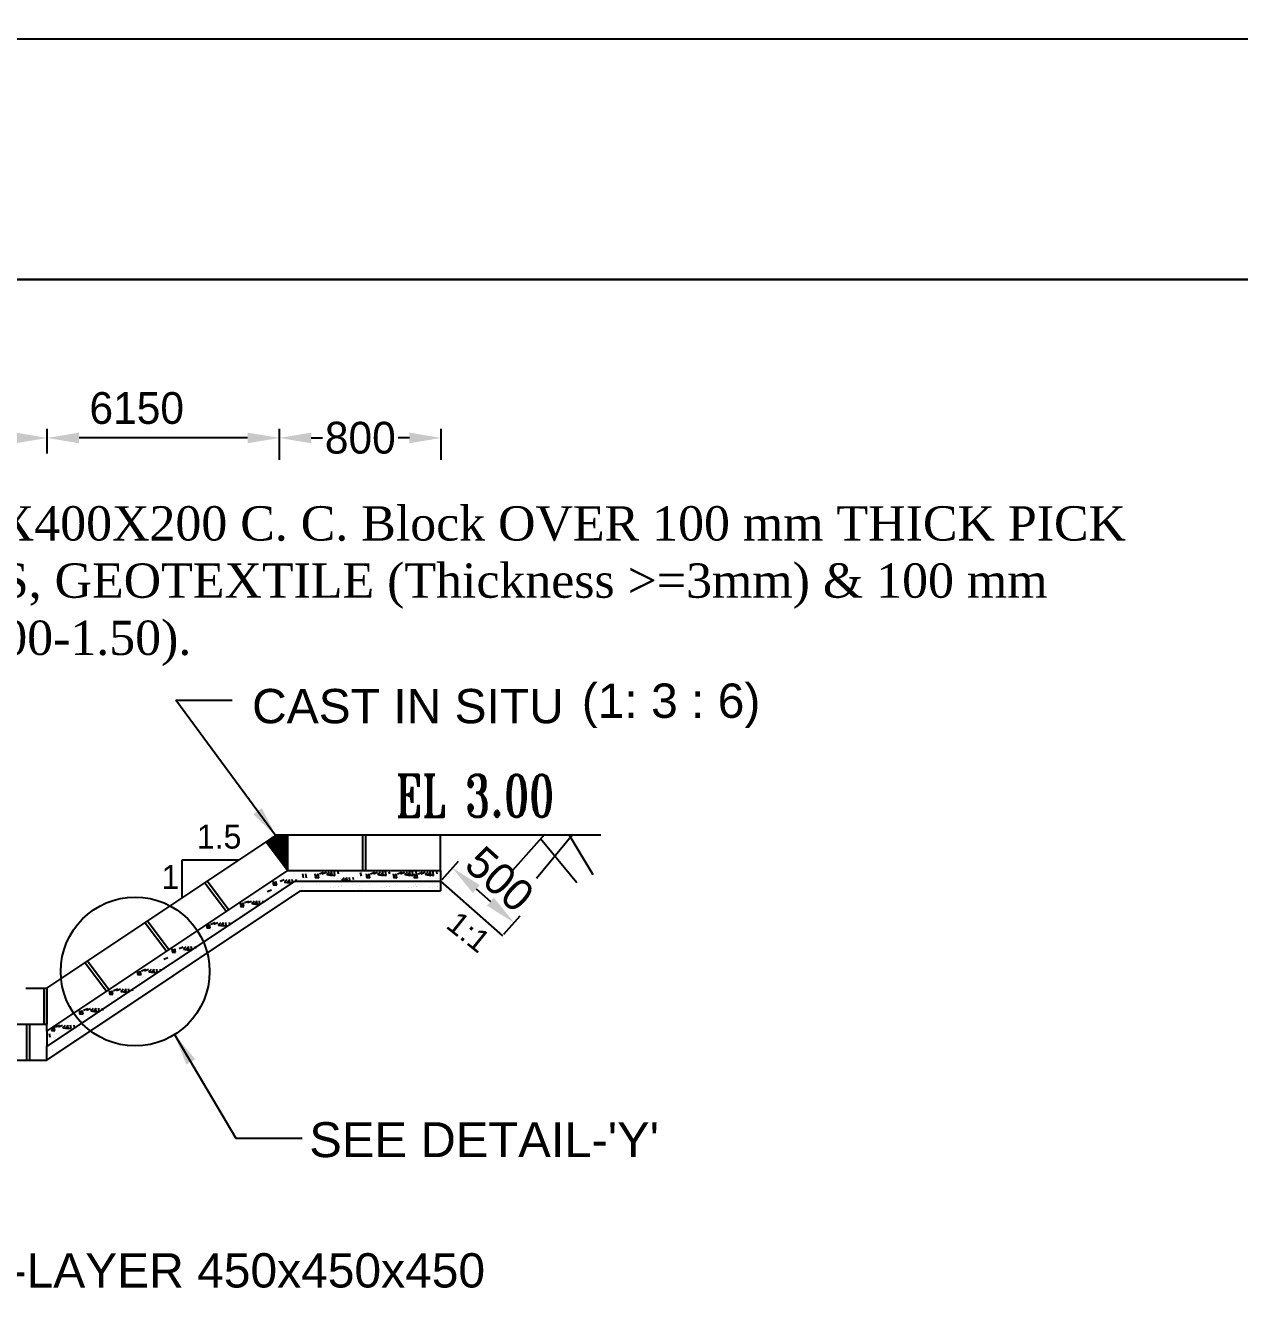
# Model space of a CAD drawing. Extents: x -1206532 to 786809, y -4288605 to 172932.
# Drawn here: x 224980 to 238349, y -4225335 to -4211312 of the extents above; entities that cross this region are included whole.
import ezdxf

# ---------------------------------------------------------------- set-up
doc = ezdxf.new("R2010")
doc.units = 0
doc.header["$LTSCALE"] = 300
doc.header["$MEASUREMENT"] = 0
doc.layers.get('0').update_dxf_attribs({"linetype": 'CONTINUOUS'})
doc.layers.get('DEFPOINTS').update_dxf_attribs({"linetype": 'CONTINUOUS'})
doc.layers.add('LINE', color=7, linetype='CONTINUOUS')
doc.styles.add('Arial-200', font='ARIAL_0.TTF')
doc.styles.add('BIG', font='ROMANT.SHX')
doc.dimstyles.new('3', dxfattribs={"dimtxt": 225, "dimasz": 350, "dimexe": 100, "dimexo": 25, "dimgap": 9, "dimtad": 0, "dimdec": 0, "dimzin": 0, "dimdsep": 46, "dimtxsty": 'Standard', "dimcen": 0, "dimclrd": 5, "dimclre": 6, "dimclrt": 1, "dimadec": 0, "dimazin": 0, "dimtfac": 1, "dimtdec": 0, "dimtofl": 0, "dimtmove": 2, "dimatfit": 3, "dimfxl": 1, "dimtolj": 1, "dimtzin": 0, "dimarcsym": 0})

# ---------------------------------------------------------------- blocks, each defined once
blk = doc.blocks.new('*D386')
at = {"layer": 'DEFPOINTS', "color": 0, "lineweight": 30}
for p in [(280084, -4211459), (211711, -4214110), (280084, -4214110)]:
    blk.add_point(p, dxfattribs=at)
at = {"layer": 'LINE', "color": 6, "lineweight": -2}
for p, q in [((211711, -4214085), (211711, -4211359)), ((280084, -4214085), (280084, -4211359))]:
    blk.add_line(p, q, dxfattribs=at)
at = {"layer": 'LINE', "color": 5, "lineweight": -2}
for p, q in [((212061, -4211459), (245363, -4211459)), ((279734, -4211459), (246431, -4211459))]:
    blk.add_line(p, q, dxfattribs=at)
at = {"layer": 'LINE', "color": 5, "lineweight": 30}
for points in [[(212061, -4211401), (212061, -4211518), (211711, -4211459)], [(279734, -4211401), (279734, -4211518), (280084, -4211459)]]:
    blk.add_solid(points, dxfattribs=at)
at = {"layer": 'LINE', "color": 1, "lineweight": 30, "insert": (245897, -4211459), "char_height": 225, "attachment_point": 5}
blk.add_mtext('\\A1;68373', dxfattribs=at)
blk = doc.blocks.new('*D458')
at = {"layer": 'DEFPOINTS', "color": 0, "lineweight": 30}
for p in [(220248, -4215855), (220248, -4216052), (225220, -4216052)]:
    blk.add_point(p, dxfattribs=at)
at = {"layer": 'LINE', "color": 0, "lineweight": -2}
for p, q in [((220248, -4216027), (220248, -4215755)), ((220598, -4215855), (222171, -4215855)), ((224870, -4215855), (223298, -4215855)), ((225220, -4216027), (225220, -4215755))]:
    blk.add_line(p, q, dxfattribs=at)
at = {"layer": 'LINE', "color": 0, "lineweight": 30}
for points in [[(220598, -4215797), (220598, -4215914), (220248, -4215855)], [(224870, -4215797), (224870, -4215914), (225220, -4215855)]]:
    blk.add_solid(points, dxfattribs=at)
at = {"layer": 'LINE', "color": 0, "insert": (222734, -4215855), "char_height": 350, "attachment_point": 5}
blk.add_mtext('\\A1;6000', dxfattribs=at)
blk = doc.blocks.new('*X132')
at = {"color": 0}
for p, q in [((-11803, -16892), (-11800, -16889)), ((-11802, -16893), (-11795, -16886)), ((-11801, -16894), (-11789, -16882)), ((-11800, -16896), (-11779, -16875)), ((-11800, -16895), (-11784, -16879)), ((-11799, -16897), (-11773, -16872)), ((-11798, -16898), (-11768, -16868)), ((-11797, -16900), (-11757, -16861)), ((-11797, -16899), (-11763, -16865)), ((-11796, -16901), (-11752, -16857)), ((-11795, -16902), (-11747, -16854)), ((-11794, -16904), (-11736, -16847)), ((-11794, -16903), (-11741, -16850)), ((-11793, -16905), (-11731, -16843)), ((-11792, -16906), (-11725, -16840)), ((-11791, -16908), (-11717, -16835)), ((-11791, -16907), (-11720, -16836)), ((-11790, -16909), (-11716, -16835)), ((-11789, -16910), (-11714, -16835)), ((-11788, -16912), (-11710, -16835)), ((-11788, -16911), (-11712, -16835)), ((-11787, -16913), (-11708, -16835)), ((-11786, -16915), (-11707, -16835)), ((-11785, -16917), (-11703, -16835)), ((-11785, -16916), (-11705, -16835)), ((-11784, -16918), (-11701, -16835)), ((-11783, -16920), (-11698, -16835)), ((-11783, -16919), (-11700, -16835)), ((-11782, -16921), (-11696, -16835)), ((-11781, -16922), (-11694, -16835)), ((-11780, -16924), (-11691, -16835)), ((-11780, -16923), (-11693, -16835)), ((-11779, -16925), (-11689, -16835)), ((-11778, -16926), (-11687, -16835)), ((-11777, -16928), (-11684, -16835)), ((-11777, -16927), (-11685, -16835)), ((-11776, -16929), (-11682, -16835)), ((-11775, -16930), (-11680, -16835)), ((-11774, -16932), (-11677, -16835)), ((-11774, -16931), (-11678, -16835)), ((-11773, -16933), (-11675, -16835)), ((-11772, -16934), (-11673, -16835)), ((-11771, -16936), (-11670, -16835)), ((-11771, -16935), (-11671, -16835)), ((-11770, -16937), (-11668, -16835)), ((-11769, -16938), (-11666, -16835)), ((-11768, -16940), (-11662, -16835)), ((-11768, -16939), (-11664, -16835)), ((-11767, -16941), (-11661, -16835)), ((-11766, -16943), (-11657, -16835)), ((-11766, -16942), (-11659, -16835)), ((-11765, -16944), (-11655, -16835)), ((-11764, -16945), (-11654, -16835)), ((-11763, -16947), (-11650, -16835)), ((-11763, -16946), (-11652, -16835)), ((-11762, -16948), (-11648, -16835)), ((-11761, -16949), (-11647, -16835)), ((-11760, -16952), (-11643, -16835)), ((-11760, -16950), (-11645, -16835)), ((-11759, -16953), (-11641, -16835)), ((-11758, -16954), (-11640, -16835)), ((-11757, -16956), (-11636, -16835)), ((-11757, -16955), (-11638, -16835)), ((-11756, -16957), (-11634, -16835)), ((-11755, -16958), (-11632, -16835)), ((-11754, -16960), (-11629, -16835)), ((-11754, -16959), (-11631, -16835)), ((-11753, -16961), (-11628, -16835)), ((-11752, -16962), (-11628, -16837)), ((-11751, -16963), (-11628, -16839)), ((-11751, -16964), (-11628, -16841)), ((-11750, -16965), (-11628, -16842)), ((-11749, -16966), (-11628, -16844)), ((-11748, -16967), (-11628, -16846)), ((-11748, -16968), (-11628, -16848)), ((-11747, -16969), (-11628, -16850)), ((-11746, -16970), (-11628, -16851)), ((-11746, -16971), (-11628, -16853)), ((-11745, -16972), (-11628, -16855)), ((-11744, -16973), (-11628, -16857)), ((-11743, -16974), (-11628, -16858)), ((-11743, -16975), (-11628, -16860)), ((-11742, -16976), (-11628, -16862)), ((-11741, -16977), (-11628, -16864)), ((-11740, -16978), (-11628, -16865)), ((-11740, -16979), (-11628, -16867)), ((-11739, -16980), (-11628, -16869)), ((-11738, -16981), (-11628, -16871)), ((-11737, -16982), (-11628, -16872)), ((-11737, -16983), (-11628, -16874)), ((-11736, -16984), (-11628, -16876)), ((-11735, -16985), (-11628, -16878)), ((-11734, -16986), (-11628, -16880)), ((-11734, -16987), (-11628, -16881)), ((-11733, -16989), (-11628, -16883)), ((-11732, -16990), (-11628, -16885)), ((-11731, -16991), (-11628, -16887)), ((-11731, -16992), (-11628, -16888)), ((-11730, -16993), (-11628, -16890)), ((-11729, -16994), (-11628, -16892)), ((-11729, -16995), (-11628, -16894)), ((-11728, -16996), (-11628, -16895)), ((-11727, -16997), (-11628, -16897)), ((-11726, -16998), (-11628, -16899)), ((-11726, -16999), (-11628, -16901)), ((-11725, -17000), (-11628, -16903)), ((-11724, -17001), (-11628, -16904)), ((-11723, -17002), (-11628, -16906)), ((-11723, -17003), (-11628, -16908)), ((-11722, -17004), (-11628, -16910)), ((-11721, -17005), (-11628, -16911)), ((-11720, -17006), (-11628, -16913)), ((-11720, -17007), (-11628, -16915)), ((-11719, -17008), (-11628, -16917)), ((-11718, -17009), (-11628, -16918)), ((-11717, -17010), (-11628, -16920)), ((-11717, -17011), (-11628, -16922)), ((-11716, -17012), (-11628, -16924)), ((-11715, -17013), (-11628, -16926)), ((-11714, -17014), (-11628, -16927)), ((-11714, -17015), (-11628, -16929)), ((-11713, -17016), (-11628, -16931)), ((-11712, -17017), (-11628, -16933)), ((-11711, -17018), (-11628, -16934)), ((-11711, -17019), (-11628, -16936)), ((-11710, -17020), (-11628, -16938)), ((-11709, -17021), (-11628, -16940)), ((-11709, -17022), (-11628, -16941)), ((-11708, -17023), (-11628, -16943)), ((-11707, -17024), (-11628, -16945)), ((-11706, -17026), (-11628, -16947)), ((-11706, -17027), (-11628, -16948)), ((-11705, -17028), (-11628, -16950)), ((-11704, -17029), (-11628, -16952)), ((-11703, -17030), (-11628, -16954)), ((-11703, -17031), (-11628, -16956)), ((-11702, -17032), (-11628, -16957)), ((-11701, -17033), (-11628, -16959)), ((-11700, -17034), (-11628, -16961)), ((-11700, -17035), (-11628, -16963)), ((-11699, -17036), (-11628, -16964)), ((-11698, -17037), (-11628, -16966)), ((-11697, -17038), (-11628, -16968)), ((-11697, -17039), (-11628, -16970)), ((-11696, -17040), (-11628, -16971)), ((-11695, -17041), (-11628, -16973)), ((-11694, -17042), (-11628, -16975)), ((-11694, -17043), (-11628, -16977)), ((-11693, -17044), (-11628, -16979)), ((-11692, -17045), (-11628, -16980)), ((-11692, -17046), (-11628, -16982)), ((-11691, -17047), (-11628, -16984)), ((-11690, -17048), (-11628, -16986)), ((-11689, -17049), (-11628, -16987)), ((-11689, -17050), (-11628, -16989)), ((-11688, -17051), (-11628, -16991)), ((-11687, -17052), (-11628, -16993)), ((-11686, -17053), (-11628, -16994)), ((-11686, -17054), (-11628, -16996)), ((-11685, -17055), (-11628, -16998)), ((-11684, -17056), (-11628, -17000)), ((-11683, -17057), (-11628, -17002)), ((-11683, -17058), (-11628, -17003)), ((-11682, -17059), (-11628, -17005)), ((-11681, -17060), (-11628, -17007)), ((-11680, -17061), (-11628, -17009)), ((-11680, -17063), (-11628, -17010)), ((-11679, -17064), (-11628, -17012)), ((-11678, -17065), (-11628, -17014)), ((-11677, -17066), (-11628, -17016)), ((-11677, -17067), (-11628, -17017)), ((-11676, -17068), (-11628, -17019)), ((-11675, -17069), (-11628, -17021)), ((-11674, -17070), (-11628, -17023)), ((-11674, -17071), (-11628, -17025)), ((-11673, -17072), (-11628, -17026)), ((-11672, -17073), (-11628, -17028)), ((-11672, -17074), (-11628, -17030)), ((-11671, -17075), (-11628, -17032)), ((-11670, -17076), (-11628, -17033)), ((-11669, -17077), (-11628, -17035)), ((-11669, -17078), (-11628, -17037)), ((-11668, -17079), (-11628, -17039)), ((-11667, -17080), (-11628, -17040)), ((-11666, -17081), (-11628, -17042)), ((-11666, -17082), (-11628, -17044)), ((-11665, -17083), (-11628, -17046)), ((-11664, -17084), (-11628, -17047)), ((-11663, -17085), (-11628, -17049)), ((-11663, -17086), (-11628, -17051)), ((-11662, -17087), (-11628, -17053)), ((-11661, -17088), (-11628, -17055)), ((-11660, -17089), (-11628, -17056)), ((-11660, -17090), (-11628, -17058)), ((-11659, -17091), (-11628, -17060)), ((-11658, -17092), (-11628, -17062)), ((-11657, -17093), (-11628, -17063)), ((-11657, -17094), (-11628, -17065)), ((-11656, -17095), (-11628, -17067)), ((-11655, -17096), (-11628, -17069)), ((-11655, -17097), (-11628, -17070)), ((-11654, -17099), (-11628, -17072)), ((-11653, -17100), (-11628, -17074)), ((-11652, -17101), (-11628, -17076)), ((-11652, -17102), (-11628, -17078)), ((-11651, -17103), (-11628, -17079)), ((-11650, -17104), (-11628, -17081)), ((-11649, -17105), (-11628, -17083)), ((-11649, -17106), (-11628, -17085)), ((-11648, -17107), (-11628, -17086)), ((-11647, -17108), (-11628, -17088)), ((-11646, -17109), (-11628, -17090)), ((-11646, -17110), (-11628, -17092)), ((-11645, -17111), (-11628, -17093)), ((-11644, -17112), (-11628, -17095)), ((-11643, -17113), (-11628, -17097)), ((-11643, -17114), (-11628, -17099)), ((-11642, -17115), (-11628, -17101)), ((-11641, -17116), (-11628, -17102)), ((-11640, -17117), (-11628, -17104)), ((-11640, -17118), (-11628, -17106)), ((-11639, -17119), (-11628, -17108)), ((-11638, -17120), (-11628, -17109)), ((-11638, -17121), (-11628, -17111)), ((-11637, -17122), (-11628, -17113)), ((-11636, -17123), (-11628, -17115)), ((-11635, -17124), (-11628, -17116)), ((-11635, -17125), (-11628, -17118)), ((-11634, -17126), (-11628, -17120)), ((-11633, -17127), (-11628, -17122)), ((-11632, -17128), (-11628, -17124)), ((-11632, -17129), (-11628, -17125)), ((-11631, -17130), (-11628, -17127)), ((-11630, -17131), (-11628, -17129)), ((-11629, -17132), (-11628, -17131)), ((-11629, -17133), (-11628, -17132)), ((-11628, -17134), (-11628, -17134))]:
    blk.add_line(p, q, dxfattribs=at)
blk = doc.blocks.new('*D459')
at = {"layer": 'DEFPOINTS', "color": 0, "lineweight": 30}
for p in [(225220, -4215855), (225220, -4216052), (227776, -4216051)]:
    blk.add_point(p, dxfattribs=at)
at = {"layer": 'LINE', "color": 0, "lineweight": -2}
for p, q in [((225220, -4216027), (225220, -4215755)), ((227426, -4215855), (225570, -4215855)), ((227776, -4216026), (227776, -4215755))]:
    blk.add_line(p, q, dxfattribs=at)
at = {"layer": 'LINE', "color": 0, "lineweight": 30}
for points in [[(225570, -4215797), (225570, -4215914), (225220, -4215855)], [(227426, -4215797), (227426, -4215914), (227776, -4215855)]]:
    blk.add_solid(points, dxfattribs=at)
at = {"layer": 'LINE', "color": 0, "insert": (226205, -4215528), "char_height": 350, "attachment_point": 5}
blk.add_mtext('\\A1;6150', dxfattribs=at)
blk = doc.blocks.new('*D461')
at = {"layer": 'DEFPOINTS', "color": 0, "lineweight": 30}
for p in [(227776, -4215855), (227776, -4216121), (229558, -4216121)]:
    blk.add_point(p, dxfattribs=at)
at = {"layer": 'LINE', "color": 0, "lineweight": -2}
for p, q in [((227776, -4216096), (227776, -4215755)), ((228126, -4215855), (228249, -4215855)), ((229208, -4215855), (229084, -4215855)), ((229558, -4216096), (229558, -4215755))]:
    blk.add_line(p, q, dxfattribs=at)
at = {"layer": 'LINE', "color": 0, "lineweight": 30}
for points in [[(228126, -4215797), (228126, -4215914), (227776, -4215855)], [(229208, -4215797), (229208, -4215914), (229558, -4215855)]]:
    blk.add_solid(points, dxfattribs=at)
at = {"layer": 'LINE', "color": 0, "insert": (228667, -4215855), "char_height": 350, "attachment_point": 5}
blk.add_mtext('\\A1;800', dxfattribs=at)
blk = doc.blocks.new('*D463')
at = {"layer": 'DEFPOINTS', "color": 0, "lineweight": 30}
for p in [(229552, -4220736), (230362, -4221196), (230233, -4221341)]:
    blk.add_point(p, dxfattribs=at)
at = {"layer": 'LINE', "color": 0, "lineweight": -2}
for p, q in [((229569, -4220718), (229748, -4220516)), ((229943, -4220823), (230100, -4220963)), ((230249, -4221323), (230429, -4221121))]:
    blk.add_line(p, q, dxfattribs=at)
at = {"layer": 'LINE', "color": 0, "lineweight": 30}
for points in [[(229982, -4220780), (229904, -4220867), (229681, -4220591)], [(230139, -4220920), (230062, -4221007), (230362, -4221196)]]:
    blk.add_solid(points, dxfattribs=at)
at = {"layer": 'LINE', "color": 0, "insert": (230202, -4220715), "char_height": 350, "attachment_point": 5, "rotation": 318.3712}
blk.add_mtext('\\A1;500', dxfattribs=at)

msp = doc.modelspace()

# ---------------------------------------------------------------- linework, layer by layer
at = {"color": 0, "linetype": 'ByBlock', "lineweight": 30}
msp.add_lwpolyline([(211710.597, -4262460.122), (211710.597, -4214110.442), (280083.883, -4214110.442), (280083.883, -4262460.122), (211710.597, -4262460.122)], close=True, dxfattribs=at)
at = {"layer": 'LINE', "color": 0}
for p, q in [((225215.387, -4221914.42), (227749.054, -4220225.309)), ((227749.054, -4220225.309), (228693.953, -4220225.309)), ((227868.953, -4220621.309), (227868.953, -4220225.309)), ((227921.836, -4220225.309), (231314.597, -4220225.309)), ((228693.953, -4220621.309), (228693.953, -4220225.309)), ((228693.953, -4220621.309), (228693.953, -4220225.309)), ((228726.953, -4220621.309), (228726.953, -4220225.309)), ((229551.953, -4220621.309), (229551.953, -4220225.309)), ((230696.54, -4220222.004), (230341.759, -4220620.372)), ((231006.973, -4220222.004), (230607.845, -4220708.898)), ((230962.625, -4220222.004), (231228.711, -4220664.635)), ((227631.238, -4220303.853), (227868.953, -4220621.309)), ((230652.192, -4220266.267), (231051.321, -4220753.161)), ((226702.678, -4220504.613), (226702.678, -4220922.451)), ((227332.071, -4220504.613), (226702.678, -4220504.613)), ((225214.768, -4222390.766), (227868.953, -4220621.309)), ((227868.953, -4220621.309), (228726.953, -4220621.309)), ((228216.671, -4220654.976), (228262.883, -4220637.237)), ((228247.363, -4220654.976), (228293.575, -4220637.237)), ((228297.229, -4220664.748), (228325.373, -4220635.416)), ((228298.246, -4220642.479), (228298.246, -4220642.479)), ((228327.921, -4220664.748), (228356.065, -4220635.416)), ((228328.938, -4220642.479), (228328.938, -4220642.479)), ((228355.915, -4220673.866), (228351.442, -4220635.416)), ((228386.607, -4220673.866), (228382.134, -4220635.416)), ((228426.895, -4220657.748), (228422.776, -4220635.416)), ((228439.757, -4220637.529), (228439.757, -4220637.529)), ((228470.449, -4220637.529), (228470.449, -4220637.529)), ((228678.555, -4220684.115), (228670.924, -4220642.745)), ((228680.991, -4220646.769), (228680.991, -4220646.769)), ((228726.953, -4220621.309), (229551.953, -4220621.309)), ((228780.338, -4220654.976), (228826.55, -4220637.237)), ((228811.03, -4220654.976), (228857.243, -4220637.237)), ((228860.896, -4220664.748), (228889.04, -4220635.416)), ((228861.913, -4220642.479), (228861.913, -4220642.479)), ((228891.588, -4220664.748), (228919.732, -4220635.416)), ((228892.605, -4220642.479), (228892.605, -4220642.479)), ((228919.582, -4220673.866), (228915.109, -4220635.416)), ((228950.274, -4220673.866), (228945.801, -4220635.416)), ((228990.563, -4220657.748), (228986.443, -4220635.416)), ((229003.424, -4220637.529), (229003.424, -4220637.529)), ((229077.205, -4220654.976), (229123.417, -4220637.237)), ((229107.897, -4220654.976), (229154.109, -4220637.237)), ((229157.762, -4220664.748), (229185.906, -4220635.416)), ((229158.779, -4220642.479), (229158.779, -4220642.479)), ((229188.455, -4220664.748), (229216.599, -4220635.416)), ((229189.472, -4220642.479), (229189.472, -4220642.479)), ((229216.448, -4220673.866), (229211.975, -4220635.416)), ((229247.141, -4220673.866), (229242.668, -4220635.416)), ((229287.429, -4220657.748), (229283.31, -4220635.416)), ((229300.291, -4220637.529), (229300.291, -4220637.529)), ((229304.548, -4220654.976), (229350.76, -4220637.237)), ((229335.241, -4220654.976), (229381.453, -4220637.237)), ((229385.106, -4220664.748), (229413.25, -4220635.416)), ((229386.123, -4220642.479), (229386.123, -4220642.479)), ((229415.798, -4220664.748), (229443.942, -4220635.416)), ((229416.815, -4220642.479), (229416.815, -4220642.479)), ((229443.792, -4220673.866), (229439.319, -4220635.416)), ((229474.484, -4220673.866), (229470.011, -4220635.416)), ((229514.773, -4220657.748), (229510.653, -4220635.416)), ((229527.634, -4220637.529), (229527.634, -4220637.529)), ((229551.953, -4220621.309), (229551.953, -4220844.832)), ((225214.768, -4222560.15), (227948.886, -4220737.405)), ((226956.496, -4220755.851), (227194.211, -4221073.307)), ((226982.911, -4220736.071), (227220.626, -4221053.527)), ((227706.668, -4220778.028), (227738.486, -4220740.109)), ((227706.668, -4220778.028), (227746.118, -4220781.48)), ((227715.413, -4220781.499), (227707.782, -4220740.129)), ((227717.849, -4220744.153), (227717.849, -4220744.153)), ((227746.106, -4220781.499), (227738.475, -4220740.129)), ((227748.541, -4220744.153), (227748.541, -4220744.153)), ((227783.757, -4220737.311), (227829.97, -4220719.572)), ((227826.94, -4220757.015), (227826.94, -4220757.015)), ((227833.623, -4220747.083), (227861.767, -4220717.751)), ((227833.623, -4220747.083), (227892.321, -4220756.186)), ((227854.423, -4220771.679), (227854.423, -4220771.679)), ((227857.632, -4220757.015), (227857.632, -4220757.015)), ((227864.315, -4220747.083), (227892.459, -4220717.751)), ((227864.315, -4220747.083), (227923.013, -4220756.186)), ((227885.115, -4220771.679), (227885.115, -4220771.679)), ((227892.309, -4220756.201), (227887.836, -4220717.751)), ((227923.001, -4220756.201), (227918.528, -4220717.751)), ((227948.886, -4220737.405), (229551.953, -4220736.354)), ((227950.071, -4220791.132), (227950.071, -4220791.132)), ((227963.29, -4220740.083), (227959.17, -4220717.751)), ((227976.151, -4220719.864), (227976.151, -4220719.864)), ((227980.763, -4220791.132), (227980.763, -4220791.132)), ((228006.843, -4220719.864), (228006.843, -4220719.864)), ((228043.089, -4220699.185), (228035.458, -4220657.814)), ((228045.525, -4220661.838), (228045.525, -4220661.838)), ((228073.782, -4220699.185), (228066.15, -4220657.814)), ((228076.217, -4220661.838), (228076.217, -4220661.838)), ((228170.274, -4220695.693), (228202.092, -4220657.774)), ((228170.274, -4220695.693), (228209.724, -4220699.145)), ((228179.019, -4220699.164), (228171.388, -4220657.794)), ((228181.455, -4220661.818), (228181.455, -4220661.818)), ((228189.064, -4220772.515), (228189.064, -4220772.515)), ((228209.712, -4220699.164), (228202.08, -4220657.794)), ((228212.147, -4220661.818), (228212.147, -4220661.818)), ((228219.756, -4220772.515), (228219.756, -4220772.515)), ((228230.647, -4220730.505), (228230.647, -4220730.505)), ((228261.339, -4220730.505), (228261.339, -4220730.505)), ((228297.229, -4220664.748), (228355.927, -4220673.851)), ((228327.921, -4220664.748), (228386.619, -4220673.851)), ((228396.87, -4220793.104), (228396.87, -4220793.104)), ((228413.677, -4220708.797), (228413.677, -4220708.797)), ((228427.562, -4220793.104), (228427.562, -4220793.104)), ((228444.369, -4220708.797), (228444.369, -4220708.797)), ((228462.745, -4220781.285), (228462.745, -4220781.285)), ((228463.452, -4220727.347), (228491.596, -4220698.015)), ((228463.452, -4220727.347), (228522.15, -4220736.45)), ((228487.127, -4220727.887), (228487.127, -4220727.887)), ((228494.144, -4220727.347), (228522.288, -4220698.015)), ((228494.144, -4220727.347), (228552.842, -4220736.45)), ((228522.138, -4220736.465), (228517.665, -4220698.015)), ((228552.83, -4220736.465), (228548.357, -4220698.015)), ((228579.9, -4220771.396), (228579.9, -4220771.396)), ((228593.119, -4220720.347), (228588.999, -4220698.015)), ((228605.98, -4220700.128), (228605.98, -4220700.128)), ((228610.592, -4220771.396), (228610.592, -4220771.396)), ((228636.673, -4220700.128), (228636.673, -4220700.128)), ((228653.35, -4220790.486), (228653.35, -4220790.486)), ((228688.6, -4220757.466), (228688.6, -4220757.466)), ((228733.941, -4220695.693), (228765.759, -4220657.774)), ((228733.941, -4220695.693), (228773.391, -4220699.145)), ((228742.686, -4220699.164), (228735.055, -4220657.794)), ((228745.122, -4220661.818), (228745.122, -4220661.818)), ((228752.731, -4220772.515), (228752.731, -4220772.515)), ((228773.379, -4220699.164), (228765.748, -4220657.794)), ((228775.814, -4220661.818), (228775.814, -4220661.818)), ((228783.423, -4220772.515), (228783.423, -4220772.515)), ((228794.314, -4220730.505), (228794.314, -4220730.505)), ((228825.006, -4220730.505), (228825.006, -4220730.505)), ((228860.896, -4220664.748), (228919.594, -4220673.851)), ((228891.588, -4220664.748), (228950.286, -4220673.851)), ((228960.537, -4220793.104), (228960.537, -4220793.104)), ((228977.344, -4220708.797), (228977.344, -4220708.797)), ((228991.229, -4220793.104), (228991.229, -4220793.104)), ((229008.036, -4220708.797), (229008.036, -4220708.797)), ((229030.808, -4220695.693), (229062.626, -4220657.774)), ((229030.808, -4220695.693), (229070.257, -4220699.145)), ((229039.553, -4220699.164), (229031.922, -4220657.794)), ((229041.988, -4220661.818), (229041.988, -4220661.818)), ((229049.597, -4220772.515), (229049.597, -4220772.515)), ((229070.245, -4220699.164), (229062.614, -4220657.794)), ((229072.681, -4220661.818), (229072.681, -4220661.818)), ((229080.29, -4220772.515), (229080.29, -4220772.515)), ((229091.18, -4220730.505), (229091.18, -4220730.505)), ((229121.873, -4220730.505), (229121.873, -4220730.505)), ((229157.762, -4220664.748), (229216.461, -4220673.851)), ((229188.455, -4220664.748), (229247.153, -4220673.851)), ((229257.403, -4220793.104), (229257.403, -4220793.104)), ((229258.152, -4220695.693), (229289.97, -4220657.774)), ((229258.152, -4220695.693), (229297.601, -4220699.145)), ((229266.897, -4220699.164), (229259.265, -4220657.794)), ((229269.332, -4220661.818), (229269.332, -4220661.818)), ((229274.211, -4220708.797), (229274.211, -4220708.797)), ((229276.941, -4220772.515), (229276.941, -4220772.515)), ((229288.096, -4220793.104), (229288.096, -4220793.104)), ((229297.589, -4220699.164), (229289.958, -4220657.794)), ((229300.024, -4220661.818), (229300.024, -4220661.818)), ((229304.903, -4220708.797), (229304.903, -4220708.797)), ((229307.634, -4220772.515), (229307.634, -4220772.515)), ((229318.524, -4220730.505), (229318.524, -4220730.505)), ((229349.216, -4220730.505), (229349.216, -4220730.505)), ((229385.106, -4220664.748), (229443.804, -4220673.851)), ((229415.798, -4220664.748), (229474.497, -4220673.851)), ((229484.747, -4220793.104), (229484.747, -4220793.104)), ((229501.554, -4220708.797), (229501.554, -4220708.797)), ((229515.44, -4220793.104), (229515.44, -4220793.104)), ((229532.247, -4220708.797), (229532.247, -4220708.797)), ((229551.953, -4220736.354), (230232.619, -4221341.29)), ((225214.768, -4222707.543), (228008.835, -4220844.832)), ((227458.371, -4220933.145), (227458.371, -4220933.145)), ((227489.063, -4220933.145), (227489.063, -4220933.145)), ((227546.857, -4220926.946), (227546.857, -4220926.946)), ((227577.549, -4220926.946), (227577.549, -4220926.946)), ((227641.831, -4220851.149), (227688.043, -4220833.41)), ((227725.458, -4220854.85), (227725.458, -4220854.85)), ((227756.15, -4220854.85), (227756.15, -4220854.85)), ((227767.041, -4220812.84), (227767.041, -4220812.84)), ((227797.733, -4220812.84), (227797.733, -4220812.84)), ((227875.995, -4220889.067), (227875.995, -4220889.067)), ((227906.687, -4220889.067), (227906.687, -4220889.067)), ((228008.835, -4220844.832), (229551.953, -4220844.832)), ((228023.521, -4220810.222), (228023.521, -4220810.222)), ((228339.601, -4220806.732), (228339.601, -4220806.732)), ((228370.293, -4220806.732), (228370.293, -4220806.732)), ((228428.087, -4220800.533), (228428.087, -4220800.533)), ((228458.779, -4220800.533), (228458.779, -4220800.533)), ((228647.741, -4220816.704), (228647.741, -4220816.704)), ((228678.433, -4220816.704), (228678.433, -4220816.704)), ((228903.268, -4220806.732), (228903.268, -4220806.732)), ((228933.96, -4220806.732), (228933.96, -4220806.732)), ((228991.754, -4220800.533), (228991.754, -4220800.533)), ((229200.134, -4220806.732), (229200.134, -4220806.732)), ((229230.827, -4220806.732), (229230.827, -4220806.732)), ((229288.62, -4220800.533), (229288.62, -4220800.533)), ((229427.478, -4220806.732), (229427.478, -4220806.732)), ((229458.17, -4220806.732), (229458.17, -4220806.732)), ((229515.964, -4220800.533), (229515.964, -4220800.533)), ((227346.086, -4221014.742), (227377.904, -4220976.823)), ((227346.086, -4221014.742), (227385.535, -4221018.193)), ((227354.831, -4221018.213), (227347.199, -4220976.842)), ((227357.266, -4220980.866), (227357.266, -4220980.866)), ((227385.523, -4221018.213), (227377.892, -4220976.842)), ((227387.958, -4220980.866), (227387.958, -4220980.866)), ((227392.482, -4220974.024), (227438.694, -4220956.285)), ((227406.458, -4221049.553), (227406.458, -4221049.553)), ((227410.28, -4221035.528), (227410.28, -4221035.528)), ((227423.175, -4220974.024), (227469.387, -4220956.285)), ((227437.15, -4221049.553), (227437.15, -4221049.553)), ((227473.04, -4220983.796), (227501.184, -4220954.465)), ((227473.04, -4220983.796), (227531.738, -4220992.9)), ((227486.962, -4220962.853), (227486.962, -4220962.853)), ((227503.732, -4220983.796), (227531.876, -4220954.465)), ((227503.732, -4220983.796), (227562.431, -4220992.9)), ((227514.445, -4220977.517), (227514.445, -4220977.517)), ((227517.655, -4220962.853), (227517.655, -4220962.853)), ((227531.726, -4220992.914), (227527.253, -4220954.465)), ((227545.138, -4220977.517), (227545.138, -4220977.517)), ((227562.418, -4220992.914), (227557.945, -4220954.465)), ((227561.201, -4220942.128), (227561.201, -4220942.128)), ((227575.448, -4220956.654), (227575.448, -4220956.654)), ((227579.093, -4221013.36), (227579.093, -4221013.36)), ((227589.488, -4221027.845), (227589.488, -4221027.845)), ((227591.893, -4220942.128), (227591.893, -4220942.128)), ((227602.707, -4220976.796), (227598.587, -4220954.465)), ((227606.141, -4220956.654), (227606.141, -4220956.654)), ((227615.568, -4220956.577), (227615.568, -4220956.577)), ((227620.181, -4221027.845), (227620.181, -4221027.845)), ((227646.261, -4220956.577), (227646.261, -4220956.577)), ((227662.939, -4221046.936), (227662.939, -4221046.936)), ((227721.764, -4220987.038), (227721.764, -4220987.038)), ((226297.453, -4221195.213), (226535.168, -4221512.669)), ((226323.868, -4221175.433), (226561.583, -4221492.889)), ((226975.201, -4221251.456), (227007.019, -4221213.536)), ((226983.946, -4221254.927), (226976.315, -4221213.556)), ((227014.638, -4221254.927), (227007.007, -4221213.556)), ((227021.597, -4221210.738), (227067.81, -4221192.999)), ((227052.29, -4221210.738), (227098.502, -4221192.999)), ((227102.155, -4221220.51), (227130.299, -4221191.178)), ((227132.848, -4221220.51), (227160.991, -4221191.178)), ((227160.841, -4221229.628), (227156.368, -4221191.178)), ((227191.533, -4221229.628), (227187.06, -4221191.178)), ((227231.822, -4221213.51), (227227.703, -4221191.178)), ((227244.684, -4221193.291), (227244.684, -4221193.291)), ((227275.376, -4221193.291), (227275.376, -4221193.291)), ((227364.875, -4221091.564), (227364.875, -4221091.564)), ((227395.568, -4221091.564), (227395.568, -4221091.564)), ((226975.201, -4221251.456), (227014.65, -4221254.907)), ((226986.381, -4221217.58), (226986.381, -4221217.58)), ((226993.99, -4221328.277), (226993.99, -4221328.277)), ((227017.074, -4221217.58), (227017.074, -4221217.58)), ((227024.683, -4221328.277), (227024.683, -4221328.277)), ((227035.573, -4221286.267), (227035.573, -4221286.267)), ((227039.395, -4221272.242), (227039.395, -4221272.242)), ((227066.266, -4221286.267), (227066.266, -4221286.267)), ((227102.155, -4221220.51), (227160.853, -4221229.613)), ((227132.848, -4221220.51), (227191.546, -4221229.613)), ((227218.603, -4221264.559), (227218.603, -4221264.559)), ((227249.296, -4221264.559), (227249.296, -4221264.559)), ((227361.182, -4221223.752), (227361.182, -4221223.752)), ((227403.939, -4221242.842), (227403.939, -4221242.842)), ((226594.013, -4221519.045), (226625.831, -4221481.126)), ((226602.759, -4221522.516), (226595.127, -4221481.145)), ((226605.194, -4221485.169), (226605.194, -4221485.169)), ((226633.451, -4221522.516), (226625.82, -4221481.145)), ((226635.886, -4221485.169), (226635.886, -4221485.169)), ((226671.102, -4221478.327), (226717.315, -4221460.588)), ((226706.298, -4221437.448), (226706.298, -4221437.448)), ((226720.968, -4221488.099), (226749.112, -4221458.767)), ((226720.968, -4221488.099), (226779.666, -4221497.203)), ((226736.991, -4221437.448), (226736.991, -4221437.448)), ((226751.66, -4221488.099), (226779.804, -4221458.767)), ((226751.66, -4221488.099), (226810.359, -4221497.203)), ((226779.654, -4221497.217), (226775.181, -4221458.767)), ((226810.346, -4221497.217), (226805.873, -4221458.767)), ((226850.635, -4221481.099), (226846.515, -4221458.767)), ((226863.496, -4221460.88), (226863.496, -4221460.88)), ((226894.189, -4221460.88), (226894.189, -4221460.88)), ((226990.297, -4221460.465), (226990.297, -4221460.465)), ((227144.527, -4221362.494), (227144.527, -4221362.494)), ((227175.22, -4221362.494), (227175.22, -4221362.494)), ((227233.013, -4221356.295), (227233.013, -4221356.295)), ((225663.957, -4221615.374), (225901.671, -4221932.83)), ((226502.887, -4221597.42), (226549.099, -4221579.681)), ((226594.013, -4221519.045), (226633.463, -4221522.496)), ((226612.803, -4221595.866), (226612.803, -4221595.866)), ((226643.495, -4221595.866), (226643.495, -4221595.866)), ((226654.386, -4221553.856), (226654.386, -4221553.856)), ((226685.078, -4221553.856), (226685.078, -4221553.856)), ((226703.983, -4221498.031), (226703.983, -4221498.031)), ((226731.466, -4221512.696), (226731.466, -4221512.696)), ((226734.675, -4221498.031), (226734.675, -4221498.031)), ((226837.416, -4221532.148), (226837.416, -4221532.148)), ((226868.109, -4221532.148), (226868.109, -4221532.148)), ((226886.484, -4221604.637), (226886.484, -4221604.637)), ((226910.866, -4221551.238), (226910.866, -4221551.238)), ((225637.542, -4221635.154), (225875.256, -4221952.61)), ((226212.826, -4221766.05), (226244.644, -4221728.131)), ((226212.826, -4221766.05), (226252.275, -4221769.502)), ((226221.571, -4221769.521), (226213.94, -4221728.151)), ((226224.007, -4221732.175), (226224.007, -4221732.175)), ((226252.264, -4221769.521), (226244.632, -4221728.151)), ((226254.699, -4221732.175), (226254.699, -4221732.175)), ((226259.223, -4221725.333), (226305.435, -4221707.594)), ((226289.915, -4221725.333), (226336.127, -4221707.594)), ((226339.781, -4221735.105), (226367.924, -4221705.773)), ((226339.781, -4221735.105), (226398.479, -4221744.208)), ((226370.473, -4221735.105), (226398.617, -4221705.773)), ((226370.473, -4221735.105), (226429.171, -4221744.208)), ((226398.466, -4221744.223), (226393.993, -4221705.773)), ((226394.912, -4221714.161), (226394.912, -4221714.161)), ((226429.159, -4221744.223), (226424.686, -4221705.773)), ((226469.447, -4221728.105), (226465.328, -4221705.773)), ((226482.309, -4221707.886), (226482.309, -4221707.886)), ((226513.001, -4221707.886), (226513.001, -4221707.886)), ((226609.11, -4221728.054), (226609.11, -4221728.054)), ((226651.867, -4221747.145), (226651.867, -4221747.145)), ((226715.249, -4221732.467), (226715.249, -4221732.467)), ((224982.714, -4221914.42), (225215.387, -4221914.42)), ((225215.387, -4222388.568), (225215.387, -4221909.052)), ((226231.616, -4221842.872), (226231.616, -4221842.872)), ((226262.308, -4221842.872), (226262.308, -4221842.872)), ((226273.199, -4221800.862), (226273.199, -4221800.862)), ((226277.02, -4221786.837), (226277.02, -4221786.837)), ((226303.891, -4221800.862), (226303.891, -4221800.862)), ((226382.152, -4221877.089), (226382.152, -4221877.089)), ((226412.845, -4221877.089), (226412.845, -4221877.089)), ((226456.229, -4221779.154), (226456.229, -4221779.154)), ((226486.921, -4221779.154), (226486.921, -4221779.154)), ((226529.679, -4221798.244), (226529.679, -4221798.244)), ((225181.768, -4221915.543), (225181.768, -4222311.543)), ((225214.768, -4221915.543), (225214.768, -4222311.543)), ((225903.756, -4221982.18), (225935.574, -4221944.261)), ((225903.756, -4221982.18), (225943.205, -4221985.631)), ((225912.501, -4221985.651), (225904.869, -4221944.281)), ((225914.936, -4221948.305), (225914.936, -4221948.305)), ((225943.193, -4221985.651), (225935.562, -4221944.281)), ((225945.628, -4221948.305), (225945.628, -4221948.305)), ((225950.152, -4221941.463), (225996.364, -4221923.723)), ((225964.128, -4222016.991), (225964.128, -4222016.991)), ((225980.844, -4221941.463), (226027.057, -4221923.723)), ((225994.82, -4222016.991), (225994.82, -4222016.991)), ((226030.71, -4221951.235), (226058.854, -4221921.903)), ((226030.71, -4221951.235), (226089.408, -4221960.338)), ((226061.402, -4221951.235), (226089.546, -4221921.903)), ((226061.402, -4221951.235), (226120.101, -4221960.338)), ((226089.396, -4221960.352), (226084.923, -4221921.903)), ((226120.088, -4221960.352), (226115.615, -4221921.903)), ((226147.158, -4221995.283), (226147.158, -4221995.283)), ((226160.377, -4221944.234), (226156.257, -4221921.903)), ((226173.238, -4221924.015), (226173.238, -4221924.015)), ((226177.851, -4221995.283), (226177.851, -4221995.283)), ((226203.931, -4221924.015), (226203.931, -4221924.015)), ((226220.608, -4222014.374), (226220.608, -4222014.374)), ((226227.922, -4221975.06), (226227.922, -4221975.06)), ((226270.68, -4221994.15), (226270.68, -4221994.15)), ((225574.08, -4222198.31), (225605.898, -4222160.391)), ((225582.825, -4222201.781), (225575.194, -4222160.41)), ((225585.26, -4222164.434), (225585.26, -4222164.434)), ((225613.517, -4222201.781), (225605.886, -4222160.41)), ((225615.953, -4222164.434), (225615.953, -4222164.434)), ((225620.477, -4222157.592), (225666.689, -4222139.853)), ((225651.169, -4222157.592), (225697.381, -4222139.853)), ((225701.034, -4222167.364), (225729.178, -4222138.032)), ((225701.034, -4222167.364), (225759.733, -4222176.468)), ((225731.727, -4222167.364), (225759.871, -4222138.032)), ((225731.727, -4222167.364), (225790.425, -4222176.468)), ((225759.72, -4222176.482), (225755.247, -4222138.032)), ((225790.413, -4222176.482), (225785.94, -4222138.032)), ((225830.701, -4222160.364), (225826.582, -4222138.032)), ((225843.563, -4222140.145), (225843.563, -4222140.145)), ((225874.255, -4222140.145), (225874.255, -4222140.145)), ((225918.852, -4222191.19), (225918.852, -4222191.19)), ((225922.545, -4222059.002), (225922.545, -4222059.002)), ((225953.237, -4222059.002), (225953.237, -4222059.002)), ((226073.082, -4222093.219), (226073.082, -4222093.219)), ((226103.774, -4222093.219), (226103.774, -4222093.219)), ((224818.768, -4222311.543), (225214.768, -4222311.543)), ((224992.797, -4222311.543), (224992.797, -4222707.543)), ((225025.797, -4222311.543), (225025.797, -4222707.543)), ((225311.406, -4222342.846), (225357.618, -4222325.107)), ((225342.098, -4222342.846), (225388.31, -4222325.107)), ((225391.963, -4222352.618), (225420.107, -4222323.286)), ((225422.656, -4222352.618), (225450.8, -4222323.286)), ((225450.649, -4222361.736), (225446.176, -4222323.286)), ((225481.342, -4222361.736), (225476.869, -4222323.286)), ((225521.63, -4222345.618), (225517.511, -4222323.286)), ((225534.492, -4222325.399), (225534.492, -4222325.399)), ((225565.184, -4222325.399), (225565.184, -4222325.399)), ((225574.08, -4222198.31), (225613.529, -4222201.761)), ((225592.869, -4222275.131), (225592.869, -4222275.131)), ((225623.562, -4222275.131), (225623.562, -4222275.131)), ((225634.452, -4222233.121), (225634.452, -4222233.121)), ((225665.145, -4222233.121), (225665.145, -4222233.121)), ((225743.406, -4222309.348), (225743.406, -4222309.348)), ((225774.099, -4222309.348), (225774.099, -4222309.348)), ((225817.483, -4222211.413), (225817.483, -4222211.413)), ((225848.175, -4222211.413), (225848.175, -4222211.413)), ((225890.933, -4222230.504), (225890.933, -4222230.504)), ((225961.609, -4222210.28), (225961.609, -4222210.28)), ((226024.991, -4222195.602), (226024.991, -4222195.602)), ((225214.768, -4222390.766), (225210.48, -4222709.384)), ((225252.188, -4222459.612), (225244.557, -4222418.242)), ((225265.009, -4222383.564), (225296.827, -4222345.645)), ((225265.009, -4222383.564), (225304.458, -4222387.015)), ((225276.189, -4222349.688), (225276.189, -4222349.688)), ((225283.799, -4222460.386), (225283.799, -4222460.386)), ((225304.447, -4222387.035), (225296.815, -4222345.664)), ((225306.882, -4222349.688), (225306.882, -4222349.688)), ((225314.491, -4222460.386), (225314.491, -4222460.386)), ((225325.381, -4222418.375), (225325.381, -4222418.375)), ((225356.074, -4222418.375), (225356.074, -4222418.375)), ((225391.963, -4222352.618), (225450.662, -4222361.722)), ((225422.656, -4222352.618), (225481.354, -4222361.722)), ((225508.412, -4222396.667), (225508.412, -4222396.667)), ((225539.104, -4222396.667), (225539.104, -4222396.667)), ((225557.48, -4222469.156), (225557.48, -4222469.156)), ((225581.862, -4222415.758), (225581.862, -4222415.758)), ((225586.555, -4222462.559), (225586.555, -4222462.559)), ((225589.176, -4222407.32), (225589.176, -4222407.32)), ((225617.248, -4222462.559), (225617.248, -4222462.559)), ((225631.934, -4222426.41), (225631.934, -4222426.41)), ((225280.105, -4222592.574), (225280.105, -4222592.574)), ((225322.863, -4222611.664), (225322.863, -4222611.664)), ((225386.245, -4222596.986), (225386.245, -4222596.986)), ((225434.335, -4222494.602), (225434.335, -4222494.602)), ((225465.028, -4222494.602), (225465.028, -4222494.602)), ((225522.821, -4222488.404), (225522.821, -4222488.404)), ((225553.514, -4222488.404), (225553.514, -4222488.404)), ((224818.768, -4222707.543), (225214.768, -4222707.543))]:
    msp.add_line(p, q, dxfattribs=at)
msp.add_circle((226187.738, -4221732.554), 819.234, dxfattribs=at)

# ---------------------------------------------------------------- block references
at = {"layer": 'LINE', "color": 0, "xscale": 1.320000000037103, "yscale": 1.319999999832362, "zscale": 1.32, "rotation": 0.3275833935893754}
msp.add_blockref('*X132', (243086.621, -4197914.919), dxfattribs=at)

# ---------------------------------------------------------------- texts
at = {"layer": 'LINE', "color": 0, "lineweight": 30, "style": 'Arial-200'}
for s, p in [('(1: 3 : 6)', (231106.333, -4218938.33)), ('CAST IN SITU', (227475.249, -4218998.032)), ('2-LAYER 450x450x450 ', (224522.578, -4225213.342))]:
    msp.add_text(s, height=378, dxfattribs=at).set_placement(p)
at = {"layer": 'LINE', "color": 0, "style": 'BIG', "width": 0.7}
msp.add_text('EL 3.00', height=462, dxfattribs=at).set_placement((229056.905, -4220028.745))
at = {"layer": 'LINE', "color": 0}
for s, p in [('1.5', (226867.007, -4220378.478)), ('1', (226478.258, -4220823.374))]:
    msp.add_text(s, height=264, dxfattribs=at).set_placement(p)
at = {"layer": 'LINE', "color": 0, "style": 'Arial-200'}
msp.add_text('1:1', height=246.4, rotation=321.2053038, dxfattribs=at).set_placement((229596.356, -4221242.153))
msp.add_text("SEE DETAIL-'Y'", height=385, dxfattribs=at).set_placement((228105.015, -4223777.225))
at = {"layer": 'LINE', "color": 0, "lineweight": 30, "insert": (221287.159, -4216607.161), "char_height": 378, "width": 15912.20844, "attachment_point": 1, "style": 'Arial-200'}
msp.add_mtext('{\\fTimes New Roman|b0|i0|c0|p18;1-LAYER 400X400X200 C. C. Block OVER 100 mm THICK PICK JHAMA CHIPS, GEOTEXTILE (Thickness >=3mm) & 100 mm SAND (F.M 1.00-1.50).}', dxfattribs=at)

# ---------------------------------------------------------------- dimensions: what is measured, and where the dimension line sits
at = {"layer": 'LINE', "color": 0, "lineweight": 30}
dim = msp.add_linear_dim(base=(280083.883, -4211459.396), p1=(211710.597, -4214110.442), p2=(280083.883, -4214110.442), dimstyle='3', override={"dimfxl": 0.12}, dxfattribs=at)
dim.commit()
dim.dimension.update_dxf_attribs({"geometry": '*D386', "text_midpoint": (245897.24, -4211459.396)})
at = {"layer": 'LINE', "color": 0}
dim = msp.add_linear_dim(base=(225220.445, -4215855.388), p1=(227775.771, -4216051.299), p2=(225220.445, -4216052.436), text='6150', dimstyle='3', override={"dimtxt": 350, "dimclrd": 0, "dimclre": 0, "dimclrt": 0}, dxfattribs=at)
dim.commit()
dim.dimension.update_dxf_attribs({"geometry": '*D459', "text_midpoint": (226205.022, -4215527.608), "dimtype": 160})
dim = msp.add_linear_dim(base=(220248.319, -4215855.388), p1=(225220.445, -4216052.436), p2=(220248.319, -4216052.436), text='6000', dimstyle='3', override={"dimtxt": 350, "dimclrd": 0, "dimclre": 0, "dimclrt": 0}, dxfattribs=at)
dim.commit()
dim.dimension.update_dxf_attribs({"geometry": '*D458', "text_midpoint": (222734.382, -4215855.388)})
dim = msp.add_linear_dim(base=(227775.771, -4215855.388), p1=(229557.63, -4216120.966), p2=(227775.771, -4216120.966), angle=180, text='800', dimstyle='3', override={"dimtxt": 350, "dimclrd": 0, "dimclre": 0, "dimclrt": 0}, dxfattribs=at)
dim.commit()
dim.dimension.update_dxf_attribs({"geometry": '*D461', "text_midpoint": (228666.7, -4215855.388)})
dim = msp.add_linear_dim(base=(230362.072, -4221195.632), p1=(229551.953, -4220736.354), p2=(230232.619, -4221341.29), angle=318.3711931, text='500', dimstyle='3', override={"dimtxt": 350, "dimclrd": 0, "dimclre": 0, "dimclrt": 0}, dxfattribs=at)
dim.commit()
dim.dimension.update_dxf_attribs({"geometry": '*D463', "text_midpoint": (230202.222, -4220715.278), "dimtype": 161})

# ---------------------------------------------------------------- leaders
for points in [[(227743.377, -4220248.291), (226634.687, -4218743.345), (227255.553, -4218743.345)], [(226622.468, -4222426.927), (227295.967, -4223567.769), (228027.523, -4223567.769)]]:
    msp.add_leader(points, dimstyle='3', override={"dimtxt": 350, "dimclrd": 0, "dimclre": 0, "dimclrt": 0}, dxfattribs=at)

doc.saveas('drawing.dxf')
